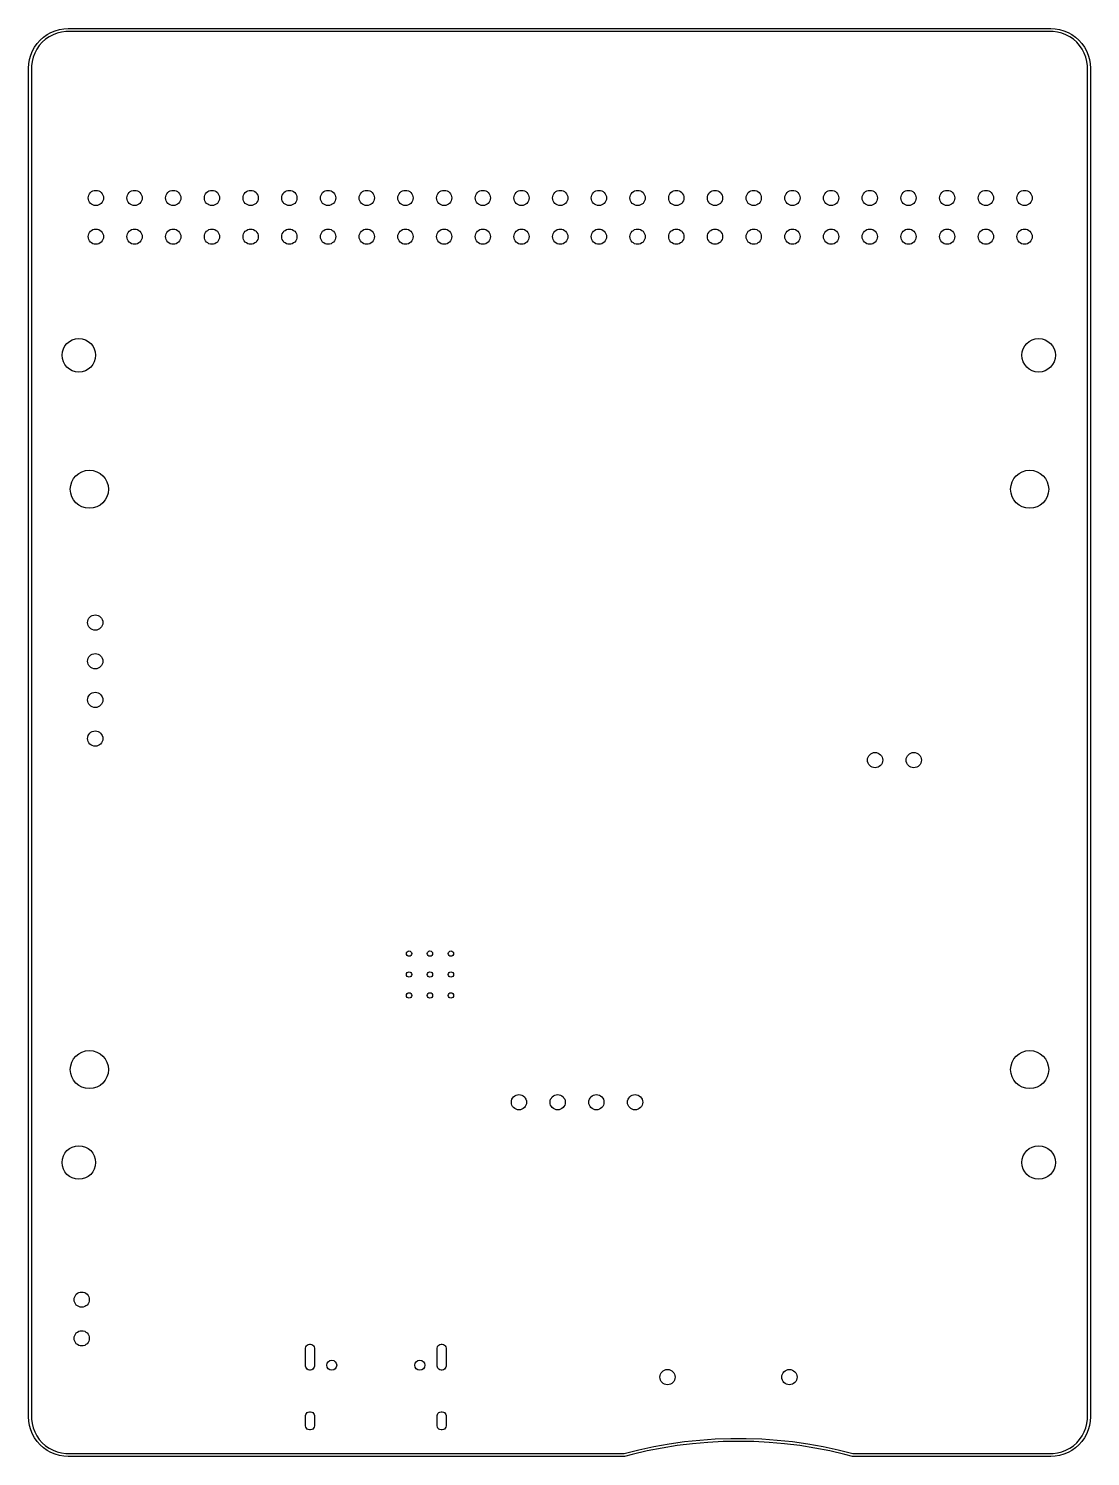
# Model space of a CAD drawing. Extents: x 1.58 to 4.33, y -5.41 to -1.71.
import ezdxf

# ---------------------------------------------------------------- set-up
doc = ezdxf.new("R2010")
doc.units = 0
doc.header["$MEASUREMENT"] = 0
doc.layers.add('BLACK', color=7, linetype='CONTINUOUS')

msp = doc.modelspace()

# ---------------------------------------------------------------- linework, layer by layer
at = {"layer": 'BLACK', "linetype": 'CONTINUOUS'}
for p, q in [((1.6212, -1.7369), (1.6306, -1.7303)), ((1.6306, -1.7303), (1.6406, -1.7247)), ((1.6462, -1.7306), (1.6361, -1.7359)), ((1.6406, -1.7247), (1.6512, -1.7203)), ((1.6569, -1.7266), (1.6462, -1.7306)), ((1.6512, -1.7203), (1.6623, -1.7171)), ((1.668, -1.7238), (1.6569, -1.7266)), ((1.6623, -1.7171), (1.6736, -1.7152)), ((1.6793, -1.7224), (1.668, -1.7238)), ((1.6736, -1.7152), (1.685, -1.7146)), ((1.685, -1.7224), (1.6793, -1.7224)), ((1.685, -1.7146), (4.2244, -1.7146)), ((4.2244, -1.7224), (1.685, -1.7224)), ((4.2244, -1.7146), (4.2359, -1.7152)), ((4.2301, -1.7224), (4.2244, -1.7224)), ((4.2415, -1.7238), (4.2301, -1.7224)), ((4.2359, -1.7152), (4.2472, -1.7171)), ((4.2526, -1.7266), (4.2415, -1.7238)), ((4.2472, -1.7171), (4.2582, -1.7203)), ((4.2633, -1.7306), (4.2526, -1.7266)), ((4.2582, -1.7203), (4.2688, -1.7247)), ((4.2734, -1.7359), (4.2633, -1.7306)), ((4.2688, -1.7247), (4.2789, -1.7303)), ((4.2789, -1.7303), (4.2882, -1.7369)), ((1.5928, -1.7725), (1.5984, -1.7625)), ((1.5984, -1.7625), (1.605, -1.7531)), ((1.604, -1.768), (1.5987, -1.7781)), ((1.6105, -1.7585), (1.604, -1.768)), ((1.605, -1.7531), (1.6127, -1.7445)), ((1.6181, -1.75), (1.6105, -1.7585)), ((1.6127, -1.7445), (1.6212, -1.7369)), ((1.6267, -1.7424), (1.6181, -1.75)), ((1.6361, -1.7359), (1.6267, -1.7424)), ((4.2828, -1.7424), (4.2734, -1.7359)), ((4.2913, -1.75), (4.2828, -1.7424)), ((4.2882, -1.7369), (4.2968, -1.7445)), ((4.2989, -1.7585), (4.2913, -1.75)), ((4.2968, -1.7445), (4.3044, -1.7531)), ((4.3054, -1.768), (4.2989, -1.7585)), ((4.3044, -1.7531), (4.3111, -1.7625)), ((4.3107, -1.7781), (4.3054, -1.768)), ((4.3111, -1.7625), (4.3166, -1.7725)), ((1.5827, -1.8169), (1.5833, -1.8055)), ((1.5833, -1.8055), (1.5852, -1.7942)), ((1.5852, -1.7942), (1.5884, -1.7831)), ((1.5884, -1.7831), (1.5928, -1.7725)), ((1.5919, -1.7999), (1.5906, -1.8112)), ((1.5947, -1.7888), (1.5919, -1.7999)), ((1.5987, -1.7781), (1.5947, -1.7888)), ((4.3148, -1.7888), (4.3107, -1.7781)), ((4.3175, -1.7999), (4.3148, -1.7888)), ((4.3166, -1.7725), (4.321, -1.7831)), ((4.3189, -1.8112), (4.3175, -1.7999)), ((4.321, -1.7831), (4.3242, -1.7942)), ((4.3242, -1.7942), (4.3261, -1.8055)), ((4.3261, -1.8055), (4.3268, -1.8169)), ((1.5827, -5.3031), (1.5827, -1.8169)), ((1.5906, -1.8112), (1.5906, -1.8169)), ((1.5906, -1.8169), (1.5906, -5.3031)), ((4.3189, -1.8169), (4.3189, -1.8112)), ((4.3189, -5.3031), (4.3189, -1.8169)), ((4.3268, -1.8169), (4.3268, -5.3031)), ((2.2981, -5.1272), (2.2982, -5.1256)), ((2.2981, -5.1705), (2.2981, -5.1272)), ((2.2982, -5.1256), (2.299, -5.1226)), ((2.299, -5.1226), (2.3006, -5.12)), ((2.3006, -5.12), (2.3027, -5.1178)), ((2.3027, -5.1178), (2.3054, -5.1163)), ((2.3054, -5.1163), (2.3084, -5.1155)), ((2.3084, -5.1155), (2.3115, -5.1155)), ((2.3115, -5.1155), (2.3144, -5.1163)), ((2.3144, -5.1163), (2.3171, -5.1178)), ((2.3171, -5.1178), (2.3193, -5.12)), ((2.3193, -5.12), (2.3208, -5.1226)), ((2.3208, -5.1226), (2.3216, -5.1256)), ((2.3216, -5.1256), (2.3217, -5.1272)), ((2.3217, -5.1272), (2.3217, -5.1705)), ((2.6383, -5.1272), (2.6384, -5.1256)), ((2.6383, -5.1705), (2.6383, -5.1272)), ((2.6384, -5.1256), (2.6392, -5.1226)), ((2.6392, -5.1226), (2.6407, -5.12)), ((2.6407, -5.12), (2.6429, -5.1178)), ((2.6429, -5.1178), (2.6456, -5.1163)), ((2.6456, -5.1163), (2.6485, -5.1155)), ((2.6485, -5.1155), (2.6516, -5.1155)), ((2.6516, -5.1155), (2.6546, -5.1163)), ((2.6546, -5.1163), (2.6573, -5.1178)), ((2.6573, -5.1178), (2.6594, -5.12)), ((2.6594, -5.12), (2.661, -5.1226)), ((2.661, -5.1226), (2.6618, -5.1256)), ((2.6618, -5.1256), (2.6619, -5.1272)), ((2.6619, -5.1272), (2.6619, -5.1705)), ((2.2982, -5.172), (2.2981, -5.1705)), ((2.299, -5.175), (2.2982, -5.172)), ((2.3006, -5.1777), (2.299, -5.175)), ((2.3027, -5.1798), (2.3006, -5.1777)), ((2.3054, -5.1814), (2.3027, -5.1798)), ((2.3084, -5.1822), (2.3054, -5.1814)), ((2.3115, -5.1822), (2.3084, -5.1822)), ((2.3144, -5.1814), (2.3115, -5.1822)), ((2.3171, -5.1798), (2.3144, -5.1814)), ((2.3193, -5.1777), (2.3171, -5.1798)), ((2.3208, -5.175), (2.3193, -5.1777)), ((2.3216, -5.172), (2.3208, -5.175)), ((2.3217, -5.1705), (2.3216, -5.172)), ((2.6384, -5.172), (2.6383, -5.1705)), ((2.6392, -5.175), (2.6384, -5.172)), ((2.6407, -5.1777), (2.6392, -5.175)), ((2.6429, -5.1798), (2.6407, -5.1777)), ((2.6456, -5.1814), (2.6429, -5.1798)), ((2.6485, -5.1822), (2.6456, -5.1814)), ((2.6516, -5.1822), (2.6485, -5.1822)), ((2.6546, -5.1814), (2.6516, -5.1822)), ((2.6573, -5.1798), (2.6546, -5.1814)), ((2.6594, -5.1777), (2.6573, -5.1798)), ((2.661, -5.175), (2.6594, -5.1777)), ((2.6618, -5.172), (2.661, -5.175)), ((2.6619, -5.1705), (2.6618, -5.172)), ((1.5833, -5.3146), (1.5827, -5.3031)), ((1.5852, -5.3259), (1.5833, -5.3146)), ((1.5906, -5.3031), (1.5906, -5.3089)), ((1.5906, -5.3089), (1.5919, -5.3202)), ((2.2981, -5.3016), (2.2982, -5.3)), ((2.2981, -5.3252), (2.2981, -5.3016)), ((2.2982, -5.3), (2.299, -5.2971)), ((2.299, -5.2971), (2.3006, -5.2944)), ((2.3006, -5.2944), (2.3027, -5.2922)), ((2.3027, -5.2922), (2.3054, -5.2907)), ((2.3054, -5.2907), (2.3084, -5.2899)), ((2.3084, -5.2899), (2.3115, -5.2899)), ((2.3115, -5.2899), (2.3144, -5.2907)), ((2.3144, -5.2907), (2.3171, -5.2922)), ((2.3171, -5.2922), (2.3193, -5.2944)), ((2.3193, -5.2944), (2.3208, -5.2971)), ((2.3208, -5.2971), (2.3216, -5.3)), ((2.3216, -5.3), (2.3217, -5.3016)), ((2.3217, -5.3016), (2.3217, -5.3252)), ((2.6383, -5.3016), (2.6384, -5.3)), ((2.6383, -5.3252), (2.6383, -5.3016)), ((2.6384, -5.3), (2.6392, -5.2971)), ((2.6392, -5.2971), (2.6407, -5.2944)), ((2.6407, -5.2944), (2.6429, -5.2922)), ((2.6429, -5.2922), (2.6456, -5.2907)), ((2.6456, -5.2907), (2.6485, -5.2899)), ((2.6485, -5.2899), (2.6516, -5.2899)), ((2.6516, -5.2899), (2.6546, -5.2907)), ((2.6546, -5.2907), (2.6573, -5.2922)), ((2.6573, -5.2922), (2.6594, -5.2944)), ((2.6594, -5.2944), (2.661, -5.2971)), ((2.661, -5.2971), (2.6618, -5.3)), ((2.6618, -5.3), (2.6619, -5.3016)), ((2.6619, -5.3016), (2.6619, -5.3252)), ((4.3175, -5.3202), (4.3189, -5.3089)), ((4.3189, -5.3089), (4.3189, -5.3031)), ((4.3261, -5.3146), (4.3242, -5.3259)), ((4.3268, -5.3031), (4.3261, -5.3146)), ((1.5884, -5.337), (1.5852, -5.3259)), ((1.5928, -5.3476), (1.5884, -5.337)), ((1.5919, -5.3202), (1.5947, -5.3313)), ((1.5984, -5.3576), (1.5928, -5.3476)), ((1.5947, -5.3313), (1.5987, -5.342)), ((1.5987, -5.342), (1.604, -5.3521)), ((2.2982, -5.3267), (2.2981, -5.3252)), ((2.299, -5.3297), (2.2982, -5.3267)), ((2.3006, -5.3324), (2.299, -5.3297)), ((2.3027, -5.3346), (2.3006, -5.3324)), ((2.3054, -5.3361), (2.3027, -5.3346)), ((2.3084, -5.3369), (2.3054, -5.3361)), ((2.3115, -5.3369), (2.3084, -5.3369)), ((2.3144, -5.3361), (2.3115, -5.3369)), ((2.3171, -5.3346), (2.3144, -5.3361)), ((2.3193, -5.3324), (2.3171, -5.3346)), ((2.3208, -5.3297), (2.3193, -5.3324)), ((2.3216, -5.3267), (2.3208, -5.3297)), ((2.3217, -5.3252), (2.3216, -5.3267)), ((2.6384, -5.3267), (2.6383, -5.3252)), ((2.6392, -5.3297), (2.6384, -5.3267)), ((2.6407, -5.3324), (2.6392, -5.3297)), ((2.6429, -5.3346), (2.6407, -5.3324)), ((2.6456, -5.3361), (2.6429, -5.3346)), ((2.6485, -5.3369), (2.6456, -5.3361)), ((2.6516, -5.3369), (2.6485, -5.3369)), ((2.6546, -5.3361), (2.6516, -5.3369)), ((2.6573, -5.3346), (2.6546, -5.3361)), ((2.6594, -5.3324), (2.6573, -5.3346)), ((2.661, -5.3297), (2.6594, -5.3324)), ((2.6618, -5.3267), (2.661, -5.3297)), ((2.6619, -5.3252), (2.6618, -5.3267)), ((4.3054, -5.3521), (4.3107, -5.342)), ((4.3107, -5.342), (4.3148, -5.3313)), ((4.3166, -5.3476), (4.3111, -5.3576)), ((4.3148, -5.3313), (4.3175, -5.3202)), ((4.321, -5.337), (4.3166, -5.3476)), ((4.3242, -5.3259), (4.321, -5.337)), ((1.605, -5.367), (1.5984, -5.3576)), ((1.604, -5.3521), (1.6105, -5.3615)), ((1.6127, -5.3755), (1.605, -5.367)), ((1.6105, -5.3615), (1.6181, -5.3701)), ((1.6212, -5.3832), (1.6127, -5.3755)), ((1.6181, -5.3701), (1.6267, -5.3777)), ((1.6306, -5.3898), (1.6212, -5.3832)), ((1.6267, -5.3777), (1.6361, -5.3842)), ((1.6361, -5.3842), (1.6462, -5.3895)), ((3.1216, -5.3976), (3.1598, -5.3881)), ((3.1598, -5.3881), (3.1989, -5.3798)), ((3.2199, -5.3837), (3.1809, -5.3913)), ((3.1989, -5.3798), (3.2382, -5.3729)), ((3.2591, -5.3775), (3.2199, -5.3837)), ((3.2382, -5.3729), (3.2778, -5.3673)), ((3.2985, -5.3727), (3.2591, -5.3775)), ((3.2778, -5.3673), (3.3175, -5.3631)), ((3.338, -5.3692), (3.2985, -5.3727)), ((3.3175, -5.3631), (3.3574, -5.3603)), ((3.3776, -5.3672), (3.338, -5.3692)), ((3.3574, -5.3603), (3.3973, -5.3589)), ((3.4173, -5.3665), (3.3776, -5.3672)), ((3.3973, -5.3589), (3.4373, -5.3589)), ((3.457, -5.3672), (3.4173, -5.3665)), ((3.4373, -5.3589), (3.4772, -5.3603)), ((3.4966, -5.3692), (3.457, -5.3672)), ((3.4772, -5.3603), (3.5171, -5.3631)), ((3.5362, -5.3727), (3.4966, -5.3692)), ((3.5171, -5.3631), (3.5568, -5.3673)), ((3.5756, -5.3775), (3.5362, -5.3727)), ((3.5568, -5.3673), (3.5964, -5.3729)), ((3.6148, -5.3837), (3.5756, -5.3775)), ((3.5964, -5.3729), (3.6358, -5.3798)), ((3.6537, -5.3913), (3.6148, -5.3837)), ((3.6358, -5.3798), (3.6748, -5.3881)), ((3.6748, -5.3881), (3.7131, -5.3976)), ((4.2633, -5.3895), (4.2734, -5.3842)), ((4.2734, -5.3842), (4.2828, -5.3777)), ((4.2882, -5.3832), (4.2789, -5.3898)), ((4.2828, -5.3777), (4.2913, -5.3701)), ((4.2968, -5.3755), (4.2882, -5.3832)), ((4.2913, -5.3701), (4.2989, -5.3615)), ((4.3044, -5.367), (4.2968, -5.3755)), ((4.2989, -5.3615), (4.3054, -5.3521)), ((4.3111, -5.3576), (4.3044, -5.367)), ((1.6406, -5.3954), (1.6306, -5.3898)), ((1.6512, -5.3998), (1.6406, -5.3954)), ((1.6462, -5.3895), (1.6569, -5.3935)), ((1.6623, -5.4029), (1.6512, -5.3998)), ((1.6569, -5.3935), (1.668, -5.3963)), ((1.6736, -5.4049), (1.6623, -5.4029)), ((1.668, -5.3963), (1.6793, -5.3976)), ((1.685, -5.4055), (1.6736, -5.4049)), ((1.6793, -5.3976), (1.685, -5.3976)), ((1.685, -5.3976), (3.1216, -5.3976)), ((3.122, -5.4055), (1.685, -5.4055)), ((3.1228, -5.4054), (3.122, -5.4055)), ((3.123, -5.4054), (3.1228, -5.4054)), ((3.1231, -5.4054), (3.123, -5.4054)), ((3.1422, -5.4002), (3.1231, -5.4054)), ((3.1809, -5.3913), (3.1422, -5.4002)), ((3.6924, -5.4002), (3.6537, -5.3913)), ((3.7116, -5.4054), (3.6924, -5.4002)), ((3.7117, -5.4054), (3.7116, -5.4054)), ((3.7118, -5.4054), (3.7117, -5.4054)), ((3.7126, -5.4055), (3.7118, -5.4054)), ((4.2244, -5.4055), (3.7126, -5.4055)), ((3.7131, -5.3976), (4.2244, -5.3976)), ((4.2244, -5.3976), (4.2301, -5.3976)), ((4.2359, -5.4049), (4.2244, -5.4055)), ((4.2301, -5.3976), (4.2415, -5.3963)), ((4.2472, -5.4029), (4.2359, -5.4049)), ((4.2415, -5.3963), (4.2526, -5.3935)), ((4.2582, -5.3998), (4.2472, -5.4029)), ((4.2526, -5.3935), (4.2633, -5.3895)), ((4.2688, -5.3954), (4.2582, -5.3998)), ((4.2789, -5.3898), (4.2688, -5.3954))]:
    msp.add_line(p, q, dxfattribs=at)
at = {"layer": 'BLACK'}
for centre, radius in [((1.7566, -2.1525), 0.0197), ((1.8566, -2.1525), 0.0197), ((1.9566, -2.1525), 0.0197), ((2.0566, -2.1525), 0.0197), ((2.1566, -2.1525), 0.0197), ((2.2566, -2.1525), 0.0197), ((2.3566, -2.1525), 0.0197), ((2.4566, -2.1525), 0.0197), ((2.5566, -2.1525), 0.0197), ((2.6566, -2.1525), 0.0197), ((2.7566, -2.1525), 0.0197), ((2.8566, -2.1525), 0.0197), ((2.9566, -2.1525), 0.0197), ((3.0566, -2.1525), 0.0197), ((3.1566, -2.1525), 0.0197), ((3.2566, -2.1525), 0.0197), ((3.3566, -2.1525), 0.0197), ((3.4566, -2.1525), 0.0197), ((3.5566, -2.1525), 0.0197), ((3.6566, -2.1525), 0.0197), ((3.7566, -2.1525), 0.0197), ((3.8566, -2.1525), 0.0197), ((3.9566, -2.1525), 0.0197), ((4.0566, -2.1525), 0.0197), ((4.1566, -2.1525), 0.0197), ((1.7566, -2.2525), 0.0197), ((1.8566, -2.2525), 0.0197), ((1.9566, -2.2525), 0.0197), ((2.0566, -2.2525), 0.0197), ((2.1566, -2.2525), 0.0197), ((2.2566, -2.2525), 0.0197), ((2.3566, -2.2525), 0.0197), ((2.4566, -2.2525), 0.0197), ((2.5566, -2.2525), 0.0197), ((2.6566, -2.2525), 0.0197), ((2.7566, -2.2525), 0.0197), ((2.8566, -2.2525), 0.0197), ((2.9566, -2.2525), 0.0197), ((3.0566, -2.2525), 0.0197), ((3.1566, -2.2525), 0.0197), ((3.2566, -2.2525), 0.0197), ((3.3566, -2.2525), 0.0197), ((3.4566, -2.2525), 0.0197), ((3.5566, -2.2525), 0.0197), ((3.6566, -2.2525), 0.0197), ((3.7566, -2.2525), 0.0197), ((3.8566, -2.2525), 0.0197), ((3.9566, -2.2525), 0.0197), ((4.0566, -2.2525), 0.0197), ((4.1566, -2.2525), 0.0197), ((1.7126, -2.5591), 0.0433), ((4.1929, -2.5591), 0.0433), ((1.7398, -2.9055), 0.0492), ((4.1697, -2.9055), 0.0492), ((1.755, -3.25), 0.0197), ((1.755, -3.35), 0.0197), ((1.755, -3.45), 0.0197), ((1.755, -3.55), 0.0197), ((3.7702, -3.6055), 0.0197), ((3.8702, -3.6055), 0.0197), ((2.5659, -4.1057), 0.00689), ((2.62, -4.1057), 0.00689), ((2.6741, -4.1057), 0.00689), ((2.5659, -4.1598), 0.00689), ((2.62, -4.1598), 0.00689), ((2.6741, -4.1598), 0.00689), ((2.5659, -4.2139), 0.00689), ((2.62, -4.2139), 0.00689), ((2.6741, -4.2139), 0.00689), ((1.7398, -4.4055), 0.0492), ((4.1697, -4.4055), 0.0492), ((2.85, -4.49), 0.0197), ((2.95, -4.49), 0.0197), ((3.05, -4.49), 0.0197), ((3.15, -4.49), 0.0197), ((1.7126, -4.6457), 0.0433), ((4.1929, -4.6457), 0.0433), ((1.72, -5.0002), 0.0197), ((1.72, -5.1002), 0.0197), ((2.3662, -5.1697), 0.0128), ((2.5938, -5.1697), 0.0128), ((3.2339, -5.2004), 0.0197), ((3.5488, -5.2004), 0.0197)]:
    msp.add_circle(centre, radius, dxfattribs=at)

doc.saveas('drawing.dxf')
